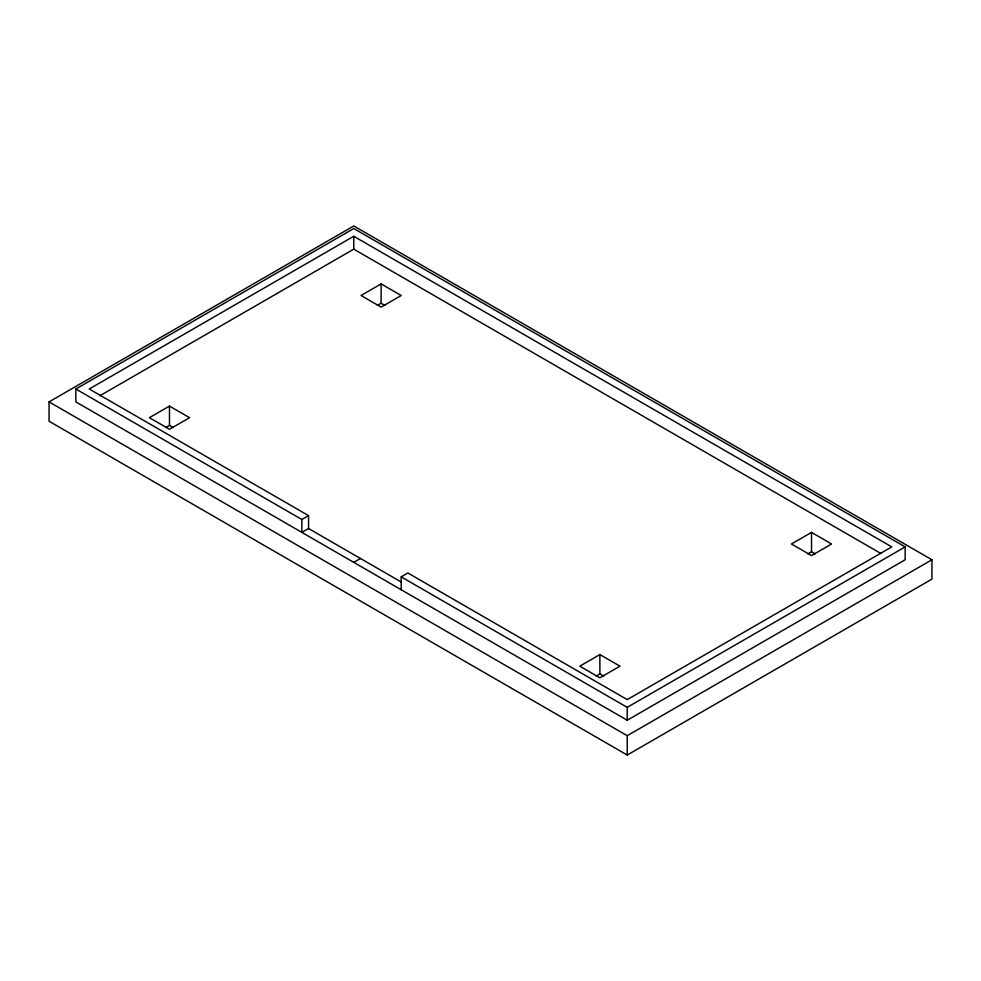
<?xml version="1.0" encoding="UTF-8"?>
<svg xmlns="http://www.w3.org/2000/svg" width="981" height="981" viewBox="0 0 981 981"><rect width="100%" height="100%" fill="white"/><g stroke="black" fill="none" stroke-linecap="round" stroke-linejoin="round"><path stroke-width="1.47" d="M49.05 401.891L353.773 225.961L931.95 559.771L931.95 579.109L627.227 755.039L49.05 421.229L49.05 401.891L627.227 735.701L931.95 559.771M75.844 389.003L353.773 228.536L905.156 546.883L905.156 559.771L627.227 720.238L75.844 401.891L75.844 389.003L301.866 519.501L308.561 515.638L308.561 528.526L401.315 582.076M401.204 589.74L401.204 576.853L407.9 572.99L627.227 699.612L891.766 546.883L353.773 236.274L89.234 389.003L308.561 515.638M99.817 395.784L353.773 249.162L881.171 553.652M169.48 406.085L149.394 417.685L169.48 429.286L189.578 417.685L169.48 406.085L169.48 425.411L165.715 427.593M381.119 283.901L361.02 295.502L381.119 307.102L401.204 295.502L381.119 283.901L381.119 303.227L377.342 305.41M308.561 528.526L301.866 532.389L301.866 519.501M353.773 562.358L360.468 558.483M599.881 654.572L579.796 666.173L599.881 677.773L619.98 666.173L599.881 654.572L599.881 673.898L603.658 676.081M811.52 532.389L791.422 543.989L811.52 555.589L831.606 543.989L811.52 532.389L811.52 551.714L815.285 553.897M596.117 676.081L599.881 673.898M807.743 553.897L811.52 551.714M401.204 576.853L627.227 707.35L905.156 546.883M381.119 303.227L384.883 305.41M169.48 425.411L173.257 427.593M627.227 707.35L627.227 720.238M627.227 735.701L627.227 755.039M353.773 236.274L353.773 249.162"/></g></svg>
